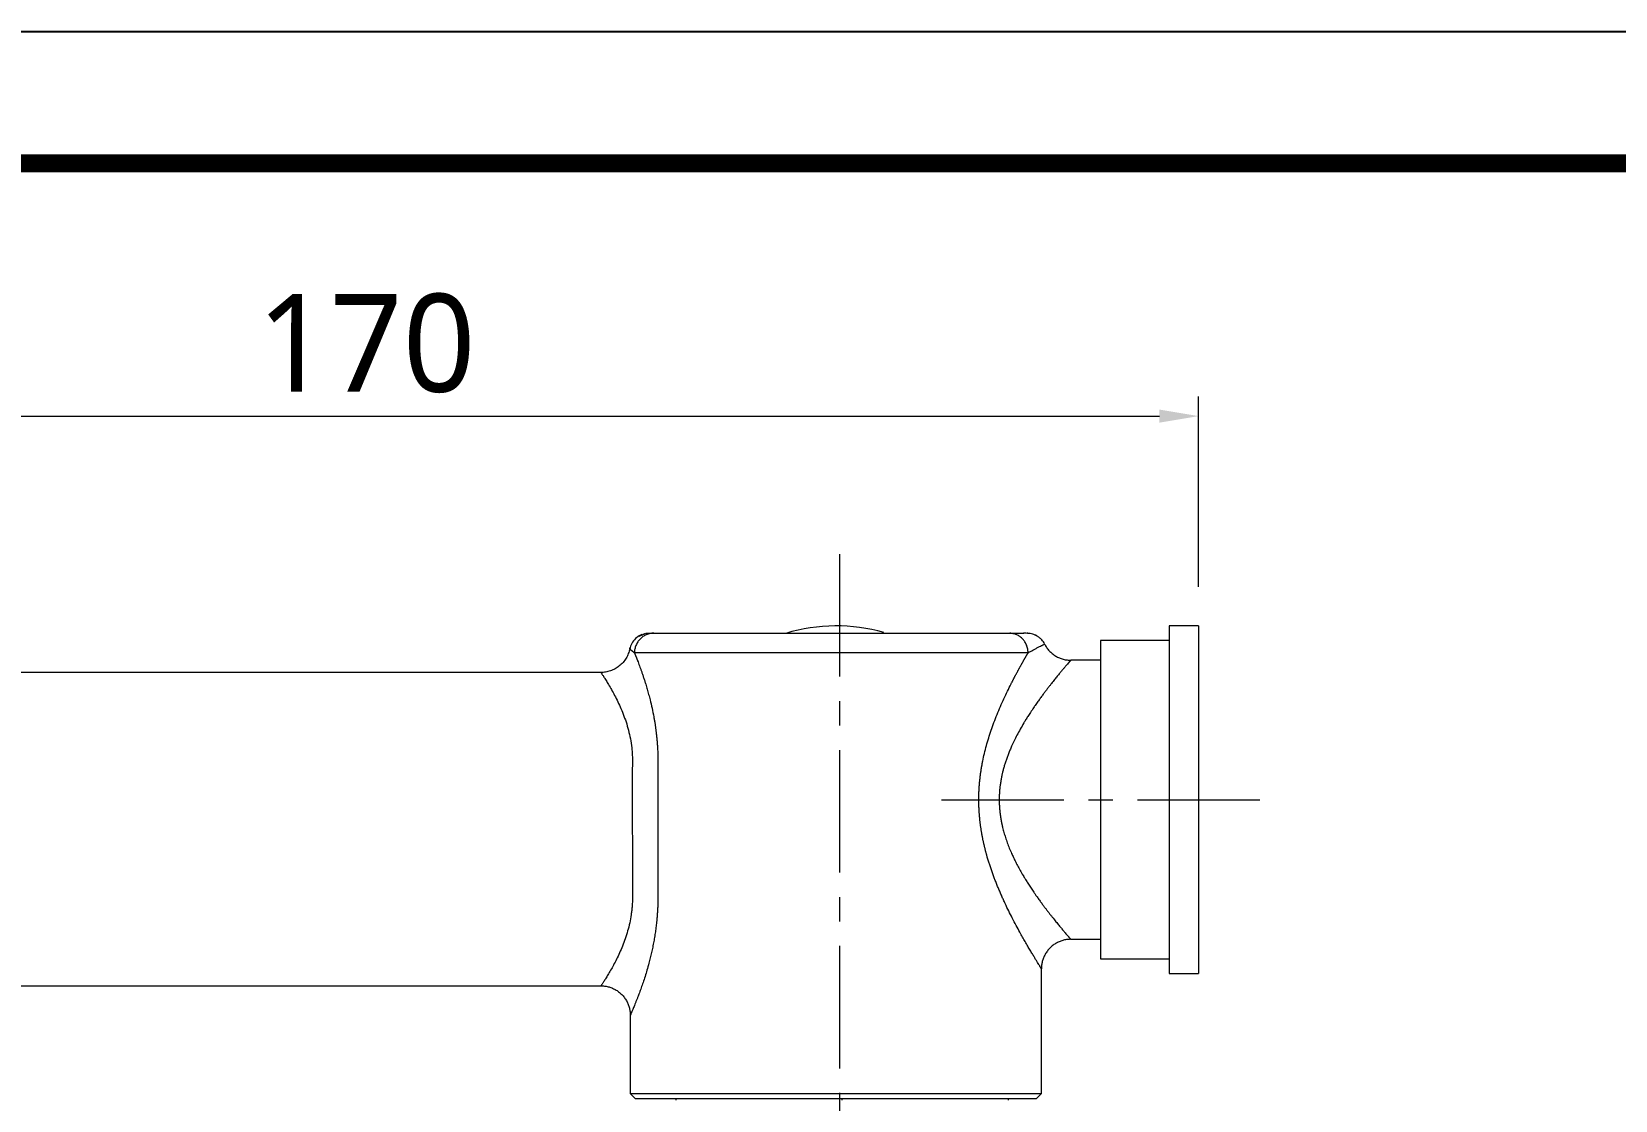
# Model space of a CAD drawing. Extents: x 4138 to 4928, y 0 to 579.
# Drawn here: x 4299.6 to 4461.4, y 469.7 to 578.8 of the extents above; entities that cross this region are included whole.
import ezdxf

# ---------------------------------------------------------------- set-up
doc = ezdxf.new("R2010")
doc.units = 0
doc.header["$LTSCALE"] = 10
doc.header["$MEASUREMENT"] = 0
doc.header["$PDMODE"] = 3
doc.header["$PDSIZE"] = -10
doc.linetypes.add('CENTER', pattern=[2, 1.25, -0.25, 0.25, -0.25])
doc.layers.get('0').update_dxf_attribs({"linetype": 'CONTINUOUS'})
doc.layers.get('DEFPOINTS').update_dxf_attribs({"linetype": 'CONTINUOUS'})
doc.layers.add('1', color=7, linetype='CONTINUOUS')
doc.layers.add('BODY', color=7, linetype='CONTINUOUS')
doc.styles.add('Daelim Dimension', font='NanumGothic.ttf')
doc.dimstyles.new('DEFAULT', dxfattribs={"dimscale": 2, "dimtxt": 2, "dimasz": 2, "dimexe": 0, "dimexo": 2, "dimgap": 1, "dimtad": 1, "dimdec": 0, "dimzin": 9, "dimdsep": 46, "dimtxsty": 'Daelim Dimension', "dimcen": 0.5, "dimclrd": 5, "dimclre": 5, "dimclrt": 256, "dimadec": 1, "dimazin": 0, "dimtfac": 1, "dimtdec": 0, "dimtix": 1, "dimtmove": 0, "dimatfit": 3, "dimfxl": 1, "dimtolj": 1, "dimtzin": 1, "dimlwd": 9, "dimlwe": 9, "dimarcsym": 0})

# ---------------------------------------------------------------- blocks, each defined once
blk = doc.blocks.new('*D0')
at = {"color": 5, "lineweight": 9, "ltscale": 0.5, "transparency": 16777216}
for p, q in [((4248.73, 519.34), (4248.73, 541.51)), ((4418.78, 522.09), (4418.78, 541.51)), ((4252.73, 539.51), (4414.78, 539.51))]:
    blk.add_line(p, q, dxfattribs=at)
at = {"color": 5, "ltscale": 0.5, "transparency": 16777216}
for points in [[(4252.73, 540.18), (4252.73, 538.84), (4248.73, 539.51)], [(4414.78, 540.18), (4414.78, 538.84), (4418.78, 539.51)]]:
    blk.add_solid(points, dxfattribs=at)
at = {"layer": 'DEFPOINTS', "color": 0, "ltscale": 0.5, "transparency": 16777216}
for p in [(4418.78, 539.51), (4418.78, 518.09), (4248.73, 515.34)]:
    blk.add_point(p, dxfattribs=at)
at = {"color": 7, "ltscale": 0.5, "transparency": 16777216, "insert": (4333.76, 546.92), "char_height": 10, "attachment_point": 5, "style": 'Daelim Dimension'}
blk.add_mtext('\\A1;170', dxfattribs=at)

msp = doc.modelspace()

# ---------------------------------------------------------------- linework, layer by layer
at = {"ltscale": 0.5}
msp.add_lwpolyline([(4137.8, 0), (4927.68, 0), (4927.68, 578.76), (4137.8, 578.76)], close=True, dxfattribs=at)
at = {"color": 5, "linetype": 'ByBlock', "lineweight": 200, "const_width": 1.82}
msp.add_lwpolyline([(4150.5, 24.78), (4914.9, 24.78), (4914.9, 565.32), (4150.5, 565.32)], close=True, dxfattribs=at)
at = {"layer": '1', "color": 7, "linetype": 'Continuous', "lineweight": 18}
for p, q in [((4418.78, 518.09), (4415.78, 518.09)), ((4415.78, 518.09), (4415.78, 482.59)), ((4418.78, 518.09), (4418.78, 482.59)), ((4415.78, 516.59), (4408.78, 516.59)), ((4408.78, 516.59), (4408.78, 484.09)), ((4360.68, 515.73), (4360.67, 515.74)), ((4408.78, 514.59), (4405.73, 514.59)), ((4357.73, 513.34), (4277.73, 513.34)), ((4405.73, 486.09), (4408.78, 486.09)), ((4408.78, 484.09), (4415.78, 484.09)), ((4415.78, 482.59), (4418.78, 482.59)), ((4277.73, 481.34), (4357.73, 481.34)), ((4360.73, 470.34), (4361.23, 469.84)), ((4360.73, 470.34), (4402.73, 470.34)), ((4361.23, 469.84), (4402.23, 469.84)), ((4365.38, 469.84), (4365.38, 469.65)), ((4399.38, 469.65), (4399.38, 469.84)), ((4402.23, 469.84), (4402.73, 470.34))]:
    msp.add_line(p, q, dxfattribs=at)
at = {"layer": '1', "color": 7, "linetype": 'Continuous', "lineweight": 13}
msp.add_line((4382.38, 469.65), (4382.38, 469.84), dxfattribs=at)
at = {"layer": '1', "color": 7, "linetype": 'Continuous', "lineweight": 18}
msp.add_arc((4381.78, 500.34), 17.75, 74.1234, 106.8413, dxfattribs=at)
for points, degree, knots in [([(4361.92, 517.2), (4361.72, 517.12), (4361.36, 516.92), (4360.95, 516.45), (4360.73, 516.02), (4360.7, 515.77), (4360.7, 515.71)], 3, [0, 0, 0, 0, 0.305807, 0.616571, 0.917613, 1, 1, 1, 1]), ([(4362.65, 517.34), (4362.67, 517.34), (4362.76, 517.34), (4362.97, 517.34), (4363.12, 517.34)], 3, [0, 0, 0, 0, 0.399251, 1, 1, 1, 1]), ([(4399.5, 517.34), (4399.58, 517.34), (4399.81, 517.34), (4400.01, 517.34), (4400.13, 517.34), (4400.47, 517.34), (4400.68, 517.34), (4400.83, 517.34), (4400.94, 517.34)], 2, [0, 0, 0, 0.193232, 0.193232, 0.386464, 0.386464, 0.772928, 0.772928, 1, 1, 1]), ([(4402.29, 517.05), (4402.2, 517.1), (4401.84, 517.29), (4401.44, 517.31), (4401.08, 517.35), (4400.91, 517.34)], 3, [0, 0, 0, 0, 0.13555, 0.527985, 1, 1, 1, 1]), ([(4403.05, 516.24), (4403.02, 516.31), (4402.98, 516.38), (4402.88, 516.52), (4402.83, 516.59), (4402.71, 516.73), (4402.64, 516.79), (4402.5, 516.91), (4402.43, 516.97), (4402.27, 517.07), (4402.19, 517.12), (4402.05, 517.18), (4402, 517.2), (4401.94, 517.22)], 3, [0, 0, 0, 0, 0.179115, 0.179115, 0.35823, 0.35823, 0.537345, 0.537345, 0.716461, 0.716461, 0.895576, 0.895576, 1, 1, 1, 1]), ([(4403.05, 516.24), (4403.12, 516.11), (4403.19, 515.99), (4403.35, 515.76), (4403.43, 515.65), (4403.63, 515.45), (4403.73, 515.35), (4403.95, 515.17), (4404.07, 515.09), (4404.31, 514.94), (4404.44, 514.88), (4404.69, 514.77), (4404.83, 514.72), (4405.09, 514.65), (4405.22, 514.63), (4405.48, 514.59), (4405.61, 514.59), (4405.73, 514.59)], 3, [0, 0, 0, 0, 0.125, 0.125, 0.25, 0.25, 0.375, 0.375, 0.5, 0.5, 0.625, 0.625, 0.75, 0.75, 0.875, 0.875, 1, 1, 1, 1]), ([(4360.67, 515.74), (4360.64, 515.58), (4360.59, 515.42), (4360.47, 515.1), (4360.4, 514.95), (4360.22, 514.65), (4360.11, 514.5), (4359.88, 514.23), (4359.75, 514.11), (4359.47, 513.89), (4359.33, 513.79), (4359.02, 513.62), (4358.86, 513.55), (4358.53, 513.44), (4358.37, 513.4), (4358.05, 513.35), (4357.89, 513.34), (4357.73, 513.34)], 3, [0, 0, 0, 0, 0.125, 0.125, 0.25, 0.25, 0.375, 0.375, 0.5, 0.5, 0.625, 0.625, 0.75, 0.75, 0.875, 0.875, 1, 1, 1, 1]), ([(4360.67, 515.74), (4360.67, 515.74), (4360.67, 515.74), (4360.67, 515.74), (4360.67, 515.74), (4360.68, 515.73), (4360.68, 515.73), (4360.68, 515.73), (4360.68, 515.73), (4360.68, 515.73), (4360.68, 515.73), (4360.68, 515.73), (4360.68, 515.73)], 3, [0, 0, 0, 0, 0.107752, 0.215717, 0.323893, 0.432277, 0.540865, 0.649655, 0.758643, 0.867827, 0.977202, 1, 1, 1, 1])]:
    msp.add_open_spline(points, degree=degree, knots=knots, dxfattribs=at)
at = {"layer": '1', "color": 7, "linetype": 'Continuous', "lineweight": 13}
for points, knots in [([(4362.77, 517.3), (4362.76, 517.3), (4362.75, 517.3), (4362.61, 517.27), (4362.49, 517.23), (4362.25, 517.13), (4362.13, 517.07), (4361.92, 516.93), (4361.82, 516.84), (4361.64, 516.66), (4361.56, 516.56), (4361.42, 516.34), (4361.36, 516.22), (4361.26, 515.98), (4361.22, 515.85), (4361.17, 515.6), (4361.16, 515.47), (4361.16, 515.34)], [0, 0, 0, 0, 0.012607, 0.012607, 0.153663, 0.153663, 0.294719, 0.294719, 0.435775, 0.435775, 0.576832, 0.576832, 0.717888, 0.717888, 0.858944, 0.858944, 1, 1, 1, 1]), ([(4401.37, 515.34), (4401.37, 515.47), (4401.35, 515.6), (4401.31, 515.85), (4401.27, 515.98), (4401.18, 516.22), (4401.12, 516.34), (4400.98, 516.56), (4400.91, 516.66), (4400.73, 516.84), (4400.64, 516.93), (4400.43, 517.07), (4400.33, 517.13), (4400.1, 517.23), (4399.98, 517.27), (4399.74, 517.32), (4399.62, 517.34), (4399.5, 517.34)], [0, 0, 0, 0, 0.125, 0.125, 0.25, 0.25, 0.375, 0.375, 0.5, 0.5, 0.625, 0.625, 0.75, 0.75, 0.875, 0.875, 1, 1, 1, 1]), ([(4401.37, 515.34), (4401.47, 515.4), (4401.58, 515.46), (4401.79, 515.57), (4401.89, 515.63), (4402.09, 515.73), (4402.18, 515.79), (4402.37, 515.88), (4402.45, 515.93), (4402.61, 516.01), (4402.69, 516.05), (4402.78, 516.1), (4402.81, 516.11), (4402.87, 516.14), (4402.89, 516.15), (4402.96, 516.19), (4403, 516.21), (4403.04, 516.23), (4403.05, 516.24), (4403.05, 516.24)], [0, 0, 0, 0, 0.125, 0.125, 0.25, 0.25, 0.375, 0.375, 0.5, 0.5, 0.625, 0.625, 0.6875, 0.6875, 0.75, 0.75, 0.875, 0.875, 1, 1, 1, 1]), ([(4360.68, 515.73), (4360.68, 515.73), (4360.68, 515.73), (4360.69, 515.73), (4360.69, 515.72), (4360.69, 515.72), (4360.69, 515.72), (4360.7, 515.72), (4360.7, 515.71), (4360.7, 515.71), (4360.71, 515.71), (4360.71, 515.71), (4360.72, 515.7), (4360.72, 515.7), (4360.72, 515.7), (4360.73, 515.69), (4360.73, 515.69), (4360.74, 515.68), (4360.74, 515.68), (4360.75, 515.68), (4360.76, 515.67), (4360.76, 515.67), (4360.77, 515.66), (4360.77, 515.66), (4360.78, 515.65), (4360.79, 515.65), (4360.79, 515.64), (4360.8, 515.63), (4360.82, 515.62), (4360.84, 515.6), (4360.86, 515.58), (4360.89, 515.56), (4360.91, 515.54), (4360.94, 515.52), (4360.97, 515.5), (4360.99, 515.47), (4361.03, 515.45), (4361.06, 515.42), (4361.09, 515.39), (4361.12, 515.37), (4361.15, 515.35), (4361.16, 515.34)], [0, 0, 0, 0, 0.012465, 0.028235, 0.044031, 0.059852, 0.075698, 0.091568, 0.107461, 0.123378, 0.139317, 0.155277, 0.171258, 0.18726, 0.203281, 0.219321, 0.235379, 0.251454, 0.267545, 0.283652, 0.299774, 0.315909, 0.332058, 0.348218, 0.36439, 0.380572, 0.396763, 0.412963, 0.455498, 0.498505, 0.541979, 0.58591, 0.630289, 0.675107, 0.720351, 0.76601, 0.812069, 0.858513, 0.905328, 0.952496, 1, 1, 1, 1]), ([(4361.16, 515.34), (4361.16, 515.33), (4361.17, 515.31), (4361.18, 515.29), (4361.19, 515.27), (4361.19, 515.24), (4361.2, 515.22), (4361.21, 515.2), (4361.22, 515.17), (4361.23, 515.15), (4361.24, 515.12), (4361.25, 515.1), (4361.26, 515.08), (4361.27, 515.05), (4361.28, 515.02), (4361.29, 515), (4361.3, 514.97), (4361.31, 514.95), (4361.33, 514.92), (4361.34, 514.89), (4361.35, 514.87), (4361.36, 514.84), (4361.37, 514.81), (4361.38, 514.79), (4361.39, 514.76), (4361.4, 514.73), (4361.41, 514.7), (4361.42, 514.67), (4361.43, 514.65), (4361.44, 514.62), (4361.46, 514.59), (4361.47, 514.56), (4361.51, 514.46), (4361.57, 514.28), (4361.67, 514.02), (4361.77, 513.75), (4361.87, 513.46), (4361.98, 513.15), (4362.09, 512.82), (4362.2, 512.48), (4362.33, 512.08), (4362.46, 511.62), (4362.61, 511.1), (4362.78, 510.46), (4362.96, 509.69), (4363.1, 508.98), (4363.2, 508.44), (4363.26, 508.08), (4363.31, 507.72), (4363.36, 507.35), (4363.4, 506.96), (4363.45, 506.54), (4363.48, 506.09), (4363.51, 505.65), (4363.53, 505.31), (4363.54, 505.09), (4363.54, 504.98), (4363.54, 504.87), (4363.54, 504.76), (4363.55, 504.65), (4363.55, 504.55), (4363.55, 504.44), (4363.55, 504.33), (4363.55, 504.22), (4363.55, 504.11), (4363.55, 504), (4363.54, 503.89), (4363.54, 503.79), (4363.54, 503.68), (4363.54, 503.57), (4363.53, 503.5), (4363.53, 503.46)], [0, 0, 0, 0, 0.003548, 0.007097, 0.010648, 0.014199, 0.017752, 0.021307, 0.024863, 0.028421, 0.03198, 0.035541, 0.039104, 0.042669, 0.046236, 0.049805, 0.053377, 0.05695, 0.060526, 0.064105, 0.067685, 0.071269, 0.074855, 0.078444, 0.082036, 0.08563, 0.089228, 0.092829, 0.096432, 0.100039, 0.10365, 0.107263, 0.110881, 0.140248, 0.169746, 0.199415, 0.229293, 0.260736, 0.292267, 0.323928, 0.35576, 0.399901, 0.44413, 0.488558, 0.556152, 0.623355, 0.649876, 0.676254, 0.702513, 0.728678, 0.754775, 0.786107, 0.817373, 0.84862, 0.879889, 0.887393, 0.894893, 0.902392, 0.90989, 0.917388, 0.924885, 0.932383, 0.939882, 0.947384, 0.954888, 0.962395, 0.969906, 0.977421, 0.984941, 0.992468, 1, 1, 1, 1]), ([(4396.33, 500.34), (4396.33, 500.36), (4396.33, 500.4), (4396.33, 500.46), (4396.34, 500.52), (4396.34, 500.57), (4396.34, 500.63), (4396.34, 500.69), (4396.34, 500.75), (4396.34, 500.81), (4396.34, 500.87), (4396.34, 500.93), (4396.35, 500.99), (4396.35, 501.05), (4396.35, 501.11), (4396.35, 501.17), (4396.36, 501.23), (4396.36, 501.29), (4396.36, 501.35), (4396.36, 501.41), (4396.37, 501.47), (4396.37, 501.53), (4396.38, 501.59), (4396.38, 501.65), (4396.38, 501.71), (4396.39, 501.77), (4396.39, 501.83), (4396.4, 501.89), (4396.4, 501.95), (4396.41, 502.01), (4396.41, 502.06), (4396.42, 502.12), (4396.42, 502.18), (4396.43, 502.24), (4396.44, 502.3), (4396.44, 502.36), (4396.45, 502.42), (4396.46, 502.48), (4396.46, 502.54), (4396.47, 502.6), (4396.48, 502.66), (4396.48, 502.72), (4396.49, 502.78), (4396.5, 502.84), (4396.51, 502.9), (4396.51, 502.96), (4396.52, 503.02), (4396.53, 503.08), (4396.54, 503.14), (4396.55, 503.2), (4396.56, 503.26), (4396.57, 503.32), (4396.58, 503.38), (4396.58, 503.44), (4396.59, 503.5), (4396.6, 503.56), (4396.61, 503.62), (4396.62, 503.68), (4396.63, 503.74), (4396.65, 503.79), (4396.66, 503.85), (4396.67, 503.91), (4396.68, 503.97), (4396.69, 504.03), (4396.7, 504.09), (4396.71, 504.15), (4396.72, 504.21), (4396.78, 504.52), (4396.91, 505.07), (4397.11, 505.87), (4397.34, 506.66), (4397.6, 507.44), (4397.89, 508.24), (4398.2, 509.05), (4398.54, 509.87), (4398.9, 510.66), (4399.26, 511.43), (4399.53, 511.96), (4399.68, 512.26), (4399.73, 512.36), (4399.78, 512.45), (4399.82, 512.54), (4399.87, 512.63), (4399.92, 512.72), (4399.96, 512.81), (4400.01, 512.9), (4400.05, 512.99), (4400.1, 513.07), (4400.15, 513.16), (4400.19, 513.24), (4400.24, 513.33), (4400.28, 513.41), (4400.33, 513.5), (4400.37, 513.58), (4400.42, 513.66), (4400.46, 513.74), (4400.51, 513.82), (4400.55, 513.9), (4400.59, 513.98), (4400.64, 514.06), (4400.68, 514.14), (4400.72, 514.21), (4400.76, 514.29), (4400.81, 514.36), (4400.85, 514.44), (4400.89, 514.51), (4400.93, 514.58), (4400.97, 514.66), (4401.01, 514.73), (4401.05, 514.8), (4401.09, 514.87), (4401.13, 514.94), (4401.17, 515.01), (4401.21, 515.07), (4401.25, 515.14), (4401.29, 515.21), (4401.33, 515.27), (4401.35, 515.31), (4401.37, 515.34)], [0, 0, 0, 0, 0.003247, 0.006494, 0.009742, 0.012989, 0.016237, 0.019486, 0.022735, 0.025985, 0.029235, 0.032486, 0.035737, 0.03899, 0.042243, 0.045497, 0.048752, 0.052008, 0.055266, 0.058524, 0.061784, 0.065045, 0.068307, 0.07157, 0.074836, 0.078102, 0.08137, 0.08464, 0.087912, 0.091185, 0.09446, 0.097737, 0.101016, 0.104297, 0.10758, 0.110866, 0.114153, 0.117442, 0.120734, 0.124029, 0.127325, 0.130624, 0.133926, 0.13723, 0.140537, 0.143847, 0.147159, 0.150474, 0.153792, 0.157113, 0.160437, 0.163764, 0.167094, 0.170427, 0.173764, 0.177104, 0.180447, 0.183793, 0.187143, 0.190496, 0.193853, 0.197214, 0.200578, 0.203946, 0.207318, 0.210694, 0.214073, 0.217456, 0.262931, 0.309015, 0.355833, 0.403502, 0.452133, 0.505682, 0.559497, 0.613709, 0.66844, 0.723814, 0.730929, 0.738031, 0.745118, 0.752191, 0.759251, 0.766298, 0.773331, 0.780352, 0.787361, 0.794357, 0.801341, 0.808314, 0.815276, 0.822226, 0.829166, 0.836095, 0.843014, 0.849923, 0.856822, 0.863713, 0.870594, 0.877466, 0.884329, 0.891185, 0.898033, 0.904873, 0.911705, 0.918531, 0.92535, 0.932163, 0.938969, 0.94577, 0.952565, 0.959354, 0.966139, 0.972919, 0.979695, 0.986467, 0.993235, 1, 1, 1, 1]), ([(4405.73, 514.59), (4405.73, 514.59), (4405.73, 514.59), (4405.73, 514.59), (4405.73, 514.59), (4405.73, 514.59), (4405.73, 514.58), (4405.73, 514.58), (4405.73, 514.58), (4405.73, 514.58), (4405.73, 514.58), (4405.73, 514.58), (4405.72, 514.58), (4405.72, 514.57), (4405.72, 514.57), (4405.72, 514.57), (4405.72, 514.57), (4405.71, 514.56), (4405.71, 514.56), (4405.71, 514.56), (4405.71, 514.55), (4405.7, 514.55), (4405.7, 514.55), (4405.7, 514.54), (4405.69, 514.54), (4405.69, 514.53), (4405.68, 514.53), (4405.68, 514.53), (4405.68, 514.52), (4405.67, 514.52), (4405.67, 514.51), (4405.66, 514.5), (4405.66, 514.5), (4405.65, 514.49), (4405.65, 514.49), (4405.64, 514.48), (4405.64, 514.47), (4405.63, 514.47), (4405.63, 514.46), (4405.62, 514.45), (4405.61, 514.45), (4405.61, 514.44), (4405.6, 514.43), (4405.59, 514.42), (4405.59, 514.42), (4405.58, 514.41), (4405.57, 514.4), (4405.57, 514.39), (4405.56, 514.38), (4405.55, 514.38), (4405.54, 514.37), (4405.53, 514.36), (4405.53, 514.35), (4405.52, 514.34), (4405.51, 514.33), (4405.5, 514.32), (4405.49, 514.31), (4405.48, 514.3), (4405.48, 514.29), (4405.43, 514.23), (4405.33, 514.12), (4405.15, 513.91), (4404.95, 513.67), (4404.72, 513.4), (4404.48, 513.11), (4404.22, 512.79), (4403.92, 512.42), (4403.66, 512.09), (4403.43, 511.79), (4403.23, 511.54), (4403.02, 511.26), (4402.79, 510.95), (4402.55, 510.62), (4402.34, 510.32), (4402.12, 510.02), (4401.9, 509.69), (4401.67, 509.35), (4401.48, 509.05), (4401.35, 508.86), (4401.23, 508.67), (4401.12, 508.5), (4401.03, 508.33), (4400.84, 508.02), (4400.57, 507.56), (4400.24, 506.95), (4399.95, 506.37), (4399.71, 505.86), (4399.52, 505.42), (4399.36, 505.03), (4399.22, 504.65), (4399.09, 504.27), (4398.97, 503.9), (4398.86, 503.53), (4398.79, 503.26), (4398.75, 503.07), (4398.72, 502.98), (4398.7, 502.89), (4398.68, 502.8), (4398.67, 502.71), (4398.65, 502.61), (4398.63, 502.52), (4398.61, 502.43), (4398.6, 502.34), (4398.58, 502.25), (4398.57, 502.15), (4398.55, 502.06), (4398.54, 501.97), (4398.53, 501.88), (4398.51, 501.79), (4398.5, 501.7), (4398.49, 501.61), (4398.48, 501.51), (4398.47, 501.42), (4398.46, 501.33), (4398.46, 501.24), (4398.45, 501.15), (4398.44, 501.06), (4398.44, 500.97), (4398.43, 500.88), (4398.43, 500.79), (4398.43, 500.7), (4398.42, 500.61), (4398.42, 500.52), (4398.42, 500.43), (4398.42, 500.37), (4398.42, 500.34)], [0, 0, 0, 0, 0.002096, 0.00424, 0.006386, 0.008532, 0.010679, 0.012827, 0.014975, 0.017125, 0.019275, 0.021426, 0.023577, 0.02573, 0.027884, 0.030038, 0.032193, 0.03435, 0.036507, 0.038665, 0.040825, 0.042985, 0.045147, 0.047309, 0.049473, 0.051637, 0.053803, 0.05597, 0.058139, 0.060308, 0.062479, 0.064651, 0.066824, 0.068998, 0.071174, 0.073351, 0.07553, 0.07771, 0.079891, 0.082073, 0.084257, 0.086443, 0.08863, 0.090818, 0.093008, 0.0952, 0.097393, 0.099587, 0.101784, 0.103981, 0.106181, 0.108382, 0.110585, 0.112789, 0.114995, 0.117203, 0.119412, 0.121624, 0.123837, 0.126052, 0.156512, 0.187705, 0.219672, 0.252455, 0.282129, 0.313126, 0.345468, 0.379171, 0.397136, 0.416358, 0.436839, 0.45858, 0.481581, 0.505845, 0.519127, 0.540175, 0.568989, 0.58156, 0.593295, 0.604196, 0.614261, 0.623491, 0.631886, 0.667198, 0.69974, 0.72952, 0.756549, 0.775588, 0.794107, 0.812113, 0.829614, 0.846619, 0.863137, 0.879178, 0.883229, 0.887268, 0.891294, 0.895309, 0.899313, 0.903304, 0.907285, 0.911254, 0.915213, 0.919161, 0.923098, 0.927025, 0.930943, 0.93485, 0.938748, 0.942637, 0.946516, 0.950387, 0.954249, 0.958102, 0.961947, 0.965785, 0.969614, 0.973436, 0.977251, 0.981059, 0.98486, 0.988654, 0.992442, 0.996224, 1, 1, 1, 1]), ([(4357.73, 513.34), (4357.73, 513.34), (4357.75, 513.32), (4357.78, 513.27), (4357.79, 513.24), (4357.83, 513.19), (4357.89, 513.1), (4357.97, 512.97), (4358.1, 512.77), (4358.18, 512.66), (4358.34, 512.39), (4358.43, 512.25), (4358.61, 511.93), (4358.71, 511.76), (4358.92, 511.4), (4359.03, 511.2), (4359.24, 510.79), (4359.35, 510.57), (4359.68, 509.9), (4359.89, 509.4), (4360.18, 508.62), (4360.28, 508.35), (4360.45, 507.8), (4360.53, 507.51), (4360.67, 506.93), (4360.73, 506.64), (4360.83, 506.04), (4360.89, 505.58), (4360.93, 505.12), (4360.94, 504.81), (4360.95, 504.66), (4360.96, 504.19), (4360.95, 503.88), (4360.93, 503.57)], [0, 0, 0, 0, 0.0625, 0.0625, 0.09375, 0.09375, 0.125, 0.1875, 0.1875, 0.25, 0.25, 0.3125, 0.3125, 0.375, 0.375, 0.4375, 0.4375, 0.5, 0.5, 0.625, 0.625, 0.6875, 0.6875, 0.75, 0.75, 0.8125, 0.8125, 0.875, 0.90625, 0.90625, 0.9375, 0.9375, 1, 1, 1, 1]), ([(4402.73, 483.09), (4402.73, 483.09), (4402.73, 483.09), (4402.73, 483.09), (4402.73, 483.09), (4402.73, 483.09), (4402.73, 483.09), (4402.73, 483.09), (4402.73, 483.09), (4402.73, 483.09), (4402.73, 483.09), (4402.73, 483.1), (4402.73, 483.1), (4402.72, 483.1), (4402.72, 483.1), (4402.72, 483.11), (4402.72, 483.11), (4402.72, 483.11), (4402.72, 483.12), (4402.71, 483.12), (4402.71, 483.12), (4402.71, 483.13), (4402.71, 483.13), (4402.7, 483.14), (4402.7, 483.14), (4402.7, 483.14), (4402.69, 483.15), (4402.69, 483.15), (4402.69, 483.16), (4402.68, 483.17), (4402.68, 483.17), (4402.68, 483.18), (4402.67, 483.18), (4402.67, 483.19), (4402.66, 483.2), (4402.66, 483.2), (4402.66, 483.21), (4402.65, 483.22), (4402.65, 483.22), (4402.64, 483.23), (4402.64, 483.24), (4402.63, 483.25), (4402.63, 483.26), (4402.62, 483.26), (4402.62, 483.27), (4402.61, 483.28), (4402.61, 483.29), (4402.6, 483.3), (4402.59, 483.31), (4402.59, 483.32), (4402.58, 483.33), (4402.58, 483.34), (4402.57, 483.35), (4402.56, 483.36), (4402.53, 483.41), (4402.46, 483.53), (4402.33, 483.73), (4402.18, 483.97), (4402.01, 484.26), (4401.81, 484.59), (4401.58, 484.97), (4401.33, 485.39), (4401.11, 485.77), (4400.94, 486.08), (4400.8, 486.32), (4400.67, 486.56), (4400.45, 486.95), (4400.15, 487.51), (4399.77, 488.24), (4399.39, 488.98), (4399.09, 489.6), (4398.86, 490.11), (4398.68, 490.5), (4398.51, 490.89), (4398.34, 491.29), (4398.18, 491.69), (4398.02, 492.08), (4397.87, 492.48), (4397.73, 492.88), (4397.59, 493.28), (4397.45, 493.68), (4397.32, 494.08), (4397.23, 494.39), (4397.17, 494.6), (4397.14, 494.71), (4397.11, 494.82), (4397.08, 494.93), (4397.05, 495.04), (4397.02, 495.15), (4396.99, 495.26), (4396.97, 495.37), (4396.94, 495.48), (4396.91, 495.59), (4396.89, 495.7), (4396.86, 495.81), (4396.84, 495.92), (4396.81, 496.03), (4396.79, 496.14), (4396.76, 496.25), (4396.74, 496.36), (4396.72, 496.47), (4396.7, 496.58), (4396.68, 496.69), (4396.66, 496.8), (4396.64, 496.91), (4396.62, 497.02), (4396.6, 497.13), (4396.58, 497.24), (4396.57, 497.35), (4396.55, 497.46), (4396.53, 497.57), (4396.52, 497.69), (4396.5, 497.8), (4396.49, 497.91), (4396.47, 498.02), (4396.46, 498.13), (4396.45, 498.24), (4396.44, 498.35), (4396.43, 498.46), (4396.42, 498.57), (4396.41, 498.68), (4396.4, 498.79), (4396.39, 498.9), (4396.38, 499.01), (4396.37, 499.12), (4396.37, 499.23), (4396.36, 499.34), (4396.36, 499.45), (4396.35, 499.56), (4396.35, 499.67), (4396.34, 499.78), (4396.34, 499.89), (4396.34, 500), (4396.34, 500.12), (4396.33, 500.23), (4396.33, 500.3), (4396.33, 500.34)], [0, 0, 0, 0, 0.001959, 0.003918, 0.005877, 0.007835, 0.009793, 0.011752, 0.01371, 0.015668, 0.017626, 0.019585, 0.021543, 0.023501, 0.02546, 0.027418, 0.029377, 0.031336, 0.033295, 0.035255, 0.037215, 0.039175, 0.041135, 0.043096, 0.045057, 0.047019, 0.048981, 0.050944, 0.052907, 0.054871, 0.056835, 0.0588, 0.060766, 0.062732, 0.064699, 0.066667, 0.068636, 0.070605, 0.072575, 0.074546, 0.076518, 0.078491, 0.080465, 0.082439, 0.084415, 0.086392, 0.08837, 0.090349, 0.092329, 0.09431, 0.096292, 0.098276, 0.10026, 0.102246, 0.104234, 0.131626, 0.15925, 0.187177, 0.215475, 0.246288, 0.277525, 0.309262, 0.341569, 0.356367, 0.371284, 0.386329, 0.401506, 0.442819, 0.484385, 0.521693, 0.559218, 0.577923, 0.596528, 0.615042, 0.633478, 0.651335, 0.66902, 0.686541, 0.703908, 0.721131, 0.738221, 0.755189, 0.772044, 0.776564, 0.781073, 0.785569, 0.790053, 0.794525, 0.798986, 0.803435, 0.807873, 0.812301, 0.816717, 0.821123, 0.825519, 0.829905, 0.834282, 0.838648, 0.843006, 0.847354, 0.851694, 0.856025, 0.860348, 0.864662, 0.868969, 0.873268, 0.87756, 0.881845, 0.886123, 0.890395, 0.89466, 0.898919, 0.903173, 0.90742, 0.911663, 0.9159, 0.920133, 0.924361, 0.928585, 0.932805, 0.937022, 0.941234, 0.945444, 0.949651, 0.953855, 0.958056, 0.962256, 0.966454, 0.97065, 0.974844, 0.979038, 0.983231, 0.987423, 0.991615, 0.995808, 1, 1, 1, 1]), ([(4398.42, 500.34), (4398.42, 500.32), (4398.42, 500.29), (4398.42, 500.24), (4398.42, 500.19), (4398.42, 500.14), (4398.42, 500.1), (4398.42, 500.05), (4398.43, 500), (4398.43, 499.95), (4398.43, 499.9), (4398.43, 499.86), (4398.43, 499.81), (4398.44, 499.76), (4398.44, 499.71), (4398.44, 499.66), (4398.44, 499.61), (4398.45, 499.56), (4398.45, 499.52), (4398.45, 499.47), (4398.46, 499.42), (4398.46, 499.37), (4398.47, 499.32), (4398.47, 499.27), (4398.48, 499.22), (4398.48, 499.18), (4398.49, 499.13), (4398.49, 499.08), (4398.5, 499.03), (4398.5, 498.98), (4398.51, 498.93), (4398.51, 498.88), (4398.52, 498.83), (4398.53, 498.79), (4398.53, 498.74), (4398.54, 498.69), (4398.55, 498.64), (4398.55, 498.59), (4398.56, 498.54), (4398.57, 498.49), (4398.58, 498.44), (4398.59, 498.39), (4398.59, 498.34), (4398.6, 498.3), (4398.61, 498.25), (4398.62, 498.2), (4398.63, 498.15), (4398.64, 498.1), (4398.65, 498.05), (4398.66, 498), (4398.67, 497.95), (4398.68, 497.9), (4398.69, 497.85), (4398.7, 497.8), (4398.71, 497.76), (4398.72, 497.71), (4398.73, 497.66), (4398.74, 497.61), (4398.76, 497.56), (4398.81, 497.35), (4398.9, 496.99), (4399.06, 496.47), (4399.24, 495.94), (4399.45, 495.4), (4399.67, 494.9), (4399.89, 494.42), (4400.11, 493.97), (4400.36, 493.49), (4400.64, 492.99), (4400.89, 492.56), (4401.13, 492.16), (4401.36, 491.8), (4401.57, 491.47), (4401.75, 491.2), (4401.88, 491.01), (4401.99, 490.84), (4402.09, 490.7), (4402.17, 490.58), (4402.24, 490.49), (4402.32, 490.38), (4402.41, 490.24), (4402.53, 490.08), (4402.65, 489.92), (4402.76, 489.77), (4402.87, 489.62), (4402.97, 489.48), (4403.07, 489.35), (4403.17, 489.22), (4403.26, 489.1), (4403.35, 488.98), (4403.44, 488.87), (4403.52, 488.76), (4403.64, 488.61), (4403.79, 488.42), (4403.97, 488.2), (4404.13, 487.99), (4404.29, 487.79), (4404.44, 487.61), (4404.58, 487.44), (4404.75, 487.24), (4404.95, 487), (4405.15, 486.76), (4405.33, 486.56), (4405.43, 486.44), (4405.48, 486.38), (4405.5, 486.36), (4405.52, 486.34), (4405.53, 486.32), (4405.55, 486.3), (4405.56, 486.28), (4405.58, 486.26), (4405.59, 486.25), (4405.61, 486.23), (4405.62, 486.22), (4405.63, 486.21), (4405.64, 486.19), (4405.65, 486.18), (4405.66, 486.17), (4405.67, 486.16), (4405.68, 486.15), (4405.69, 486.14), (4405.7, 486.13), (4405.7, 486.12), (4405.71, 486.12), (4405.71, 486.11), (4405.72, 486.1), (4405.72, 486.1), (4405.73, 486.1), (4405.73, 486.09), (4405.73, 486.09), (4405.73, 486.09), (4405.73, 486.09), (4405.73, 486.09), (4405.73, 486.09)], [0, 0, 0, 0, 0.002016, 0.004033, 0.006052, 0.008073, 0.010096, 0.01212, 0.014146, 0.016175, 0.018205, 0.020237, 0.022271, 0.024308, 0.026346, 0.028386, 0.030429, 0.032474, 0.034521, 0.03657, 0.038622, 0.040676, 0.042732, 0.044791, 0.046852, 0.048916, 0.050982, 0.053051, 0.055122, 0.057196, 0.059273, 0.061352, 0.063434, 0.065519, 0.067607, 0.069697, 0.07179, 0.073886, 0.075986, 0.078088, 0.080193, 0.082301, 0.084412, 0.086526, 0.088643, 0.090763, 0.092887, 0.095014, 0.097144, 0.099277, 0.101414, 0.103554, 0.105697, 0.107844, 0.109994, 0.112148, 0.114305, 0.116465, 0.11863, 0.120797, 0.143389, 0.166922, 0.191424, 0.21692, 0.243429, 0.264879, 0.288067, 0.312997, 0.339676, 0.368107, 0.385782, 0.406749, 0.431006, 0.444517, 0.456531, 0.467048, 0.476068, 0.483592, 0.489619, 0.494149, 0.505489, 0.516562, 0.527368, 0.537909, 0.548183, 0.558192, 0.567935, 0.577412, 0.586623, 0.595569, 0.60425, 0.612666, 0.620816, 0.640242, 0.659221, 0.677756, 0.695849, 0.713506, 0.730729, 0.747523, 0.780307, 0.81227, 0.843453, 0.8739, 0.878326, 0.882746, 0.887159, 0.891565, 0.895965, 0.900358, 0.904745, 0.909126, 0.913501, 0.91787, 0.922234, 0.926592, 0.930944, 0.935292, 0.939634, 0.943972, 0.948305, 0.952634, 0.956958, 0.961279, 0.965595, 0.969907, 0.974216, 0.978521, 0.982823, 0.987121, 0.991417, 0.99571, 1, 1, 1, 1]), ([(4360.95, 490.36), (4360.95, 490.06), (4360.94, 489.77), (4360.91, 489.33), (4360.89, 489.19), (4360.86, 488.9), (4360.81, 488.46), (4360.73, 488.04), (4360.61, 487.48), (4360.54, 487.21), (4360.38, 486.67), (4360.3, 486.41), (4360.12, 485.9), (4360.03, 485.65), (4359.74, 484.92), (4359.53, 484.47), (4359.22, 483.85), (4359.12, 483.65), (4358.92, 483.28), (4358.82, 483.1), (4358.63, 482.77), (4358.54, 482.61), (4358.36, 482.32), (4358.28, 482.19), (4358.13, 481.95), (4358.07, 481.85), (4357.95, 481.66), (4357.87, 481.55), (4357.82, 481.47), (4357.79, 481.42), (4357.78, 481.4), (4357.74, 481.35), (4357.73, 481.34), (4357.73, 481.34)], [0, 0, 0, 0, 0.0625, 0.0625, 0.09375, 0.09375, 0.125, 0.1875, 0.1875, 0.25, 0.25, 0.3125, 0.3125, 0.375, 0.375, 0.5, 0.5, 0.5625, 0.5625, 0.625, 0.625, 0.6875, 0.6875, 0.75, 0.75, 0.8125, 0.8125, 0.875, 0.90625, 0.90625, 0.9375, 0.9375, 1, 1, 1, 1]), ([(4363.55, 490.37), (4363.55, 490.35), (4363.55, 490.31), (4363.55, 490.25), (4363.55, 490.2), (4363.55, 490.14), (4363.55, 490.09), (4363.55, 490.03), (4363.54, 489.98), (4363.54, 489.92), (4363.54, 489.86), (4363.54, 489.81), (4363.54, 489.75), (4363.54, 489.7), (4363.54, 489.64), (4363.54, 489.59), (4363.53, 489.53), (4363.53, 489.47), (4363.53, 489.42), (4363.53, 489.36), (4363.53, 489.31), (4363.52, 489.25), (4363.52, 489.2), (4363.52, 489.14), (4363.51, 489.09), (4363.51, 489.03), (4363.51, 488.97), (4363.51, 488.92), (4363.5, 488.86), (4363.5, 488.81), (4363.49, 488.75), (4363.49, 488.7), (4363.49, 488.64), (4363.48, 488.59), (4363.48, 488.53), (4363.47, 488.48), (4363.47, 488.42), (4363.47, 488.37), (4363.46, 488.31), (4363.46, 488.26), (4363.45, 488.2), (4363.43, 487.97), (4363.39, 487.57), (4363.32, 486.99), (4363.23, 486.43), (4363.13, 485.86), (4363.02, 485.29), (4362.9, 484.73), (4362.77, 484.18), (4362.61, 483.58), (4362.44, 482.95), (4362.24, 482.29), (4362.04, 481.68), (4361.84, 481.13), (4361.66, 480.62), (4361.5, 480.2), (4361.37, 479.86), (4361.26, 479.59), (4361.16, 479.34), (4361.07, 479.12), (4360.99, 478.93), (4360.92, 478.77), (4360.86, 478.63), (4360.83, 478.55), (4360.81, 478.51), (4360.8, 478.49), (4360.79, 478.47), (4360.79, 478.46), (4360.78, 478.44), (4360.77, 478.43), (4360.77, 478.42), (4360.76, 478.4), (4360.76, 478.39), (4360.75, 478.38), (4360.75, 478.37), (4360.75, 478.37), (4360.74, 478.36), (4360.74, 478.35), (4360.74, 478.35), (4360.74, 478.34), (4360.74, 478.34), (4360.73, 478.34), (4360.73, 478.34), (4360.73, 478.34), (4360.73, 478.34)], [0, 0, 0, 0, 0.003104, 0.006208, 0.00931, 0.012412, 0.015513, 0.018613, 0.021713, 0.024812, 0.027911, 0.031009, 0.034107, 0.037205, 0.040303, 0.0434, 0.046497, 0.049595, 0.052692, 0.05579, 0.058888, 0.061986, 0.065084, 0.068183, 0.071282, 0.074382, 0.077483, 0.080584, 0.083686, 0.086789, 0.089892, 0.092997, 0.096103, 0.099209, 0.102317, 0.105426, 0.108537, 0.111648, 0.114762, 0.117876, 0.120993, 0.12411, 0.15691, 0.189749, 0.222705, 0.255854, 0.290755, 0.325593, 0.360455, 0.395424, 0.442186, 0.488638, 0.53498, 0.579089, 0.622565, 0.665596, 0.69591, 0.725882, 0.755584, 0.785091, 0.813063, 0.840792, 0.868351, 0.895809, 0.901051, 0.906286, 0.911514, 0.916738, 0.921956, 0.92717, 0.93238, 0.937587, 0.942791, 0.947993, 0.953193, 0.958391, 0.963589, 0.968787, 0.973985, 0.979184, 0.984384, 0.989587, 0.994792, 1, 1, 1, 1])]:
    msp.add_open_spline(points, degree=3, knots=knots, dxfattribs=at)
at = {"layer": '1', "color": 7, "linetype": 'Continuous', "lineweight": 18}
for points, degree in [([(4362.28, 517.3), (4361.59, 517.02)], 1), ([(4361.64, 517.04), (4361.59, 517.02)], 1), ([(4362.77, 517.3), (4362.31, 517.3)], 1), ([(4363.12, 517.34), (4363, 517.34), (4362.88, 517.33), (4362.77, 517.3)], 3), ([(4401.4, 517.33), (4401.36, 517.33), (4401.31, 517.34), (4401.27, 517.34)], 3), ([(4360.67, 515.74), (4360.68, 515.77), (4360.69, 515.81), (4360.7, 515.84)], 3), ([(4402.73, 470.34), (4402.73, 483.09)], 1), ([(4360.73, 478.34), (4360.73, 470.34)], 1)]:
    msp.add_open_spline(points, degree=degree, dxfattribs=at)
msp.add_rational_spline([(4363.12, 517.34), (4365.97, 517.34), (4380.2, 517.34), (4394.43, 517.34), (4399.5, 517.34)], [1, 0.799464954206, 1, 0.799464954206, 1], degree=2, knots=[0, 0, 0, 0.5, 0.5, 1, 1, 1], dxfattribs=at)
at = {"layer": '1', "color": 7, "linetype": 'Continuous', "lineweight": 13}
msp.add_rational_spline([(4401.37, 515.34), (4395.77, 515.34), (4380.04, 515.34), (4364.31, 515.34), (4361.16, 515.34)], [1, 0.799465245804, 1, 0.799465245804, 1], degree=2, knots=[0, 0, 0, 0.5, 0.5, 1, 1, 1], dxfattribs=at)
for points in [[(4360.93, 503.57), (4360.93, 501.38), (4360.94, 496.98), (4360.95, 492.57), (4360.95, 490.36)], [(4363.53, 503.46), (4363.54, 499.1), (4363.54, 494.73), (4363.55, 490.37)]]:
    msp.add_open_spline(points, degree=3, dxfattribs=at)
at = {"layer": '1', "color": 7, "linetype": 'Continuous', "lineweight": 18}
for points, weights in [([(4405.73, 486.09), (4403.98, 486.09), (4402.73, 484.84), (4402.73, 483.09)], [1.17157733011, 0.942808202602, 0.942807556633, 1.1715753922]), ([(4357.73, 481.34), (4359.49, 481.34), (4360.73, 480.09), (4360.73, 478.34)], [1.17157748242, 0.942807912511, 0.942807505862, 1.17157626247])]:
    msp.add_rational_spline(points, weights, degree=3, dxfattribs=at)
at = {"layer": 'BODY', "color": 1, "linetype": 'CENTER', "lineweight": 5}
for p, q in [((4382.09, 525.41), (4382.09, 386.56)), ((4392.53, 500.34), (4425.85, 500.34))]:
    msp.add_line(p, q, dxfattribs=at)

# ---------------------------------------------------------------- dimensions: what is measured, and where the dimension line sits
at = {"color": 5, "ltscale": 0.5}
dim = msp.add_linear_dim(base=(4418.78, 539.51), p1=(4248.73, 515.34), p2=(4418.78, 518.09), dimstyle='DEFAULT', override={"dimtxt": 5, "dimexe": 1, "dimclrt": 7}, dxfattribs=at)
dim.commit()
dim.dimension.update_dxf_attribs({"geometry": '*D0', "text_midpoint": (4333.76, 546.92)})

doc.saveas('drawing.dxf')
